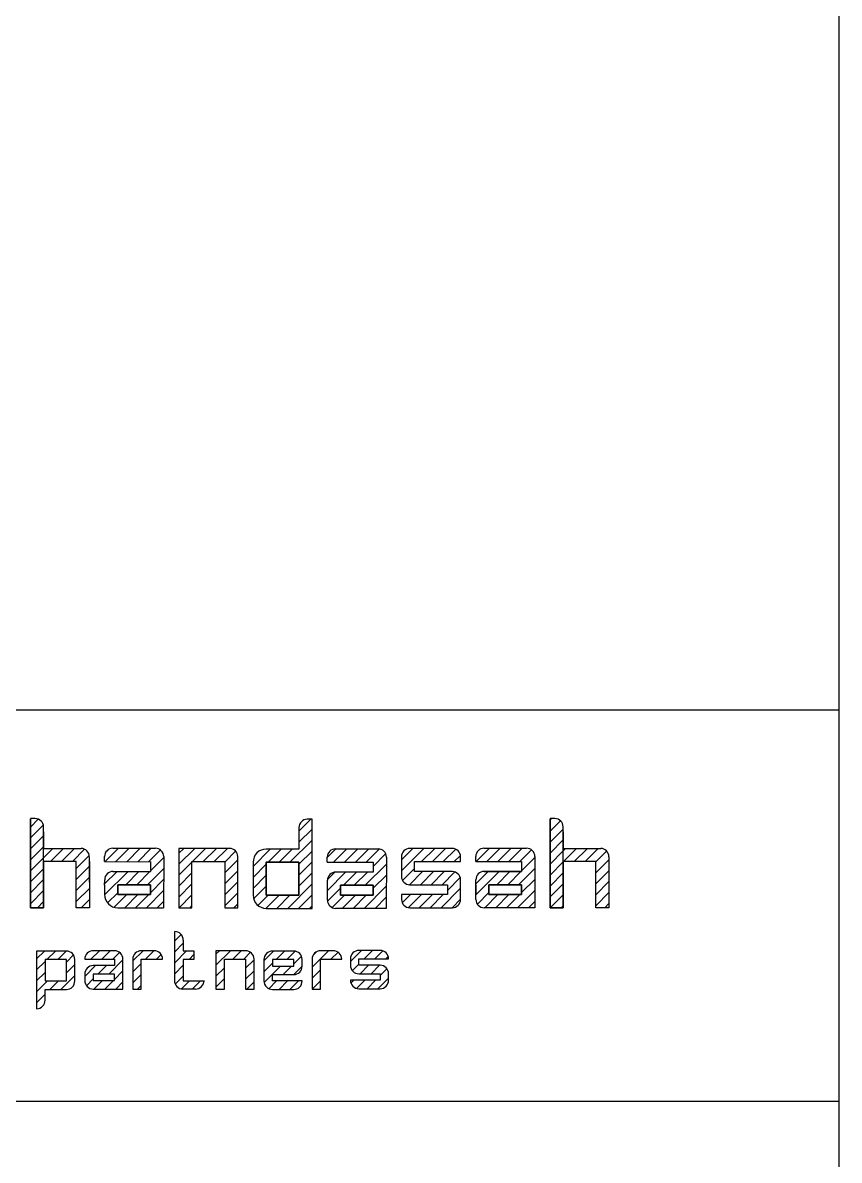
# Model space of a CAD drawing. Header units: millimetres. Extents: x 150000 to 150841, y 150000 to 150594.
# Drawn here: x 150787.96 to 150822.96, y 150101.55 to 150150.33 of the extents above; entities that cross this region are included whole.
import ezdxf

# ---------------------------------------------------------------- set-up
doc = ezdxf.new("R2010")
doc.units = ezdxf.units.MM
doc.linetypes.add('XKITLINE00', pattern=[0])

msp = doc.modelspace()

# ---------------------------------------------------------------- linework, layer by layer
at = {"color": 7, "linetype": 'XKITLINE00'}
for p, q in [((150822.944, 150574.605), (150822.945, 150019.674)), ((150822.962, 150019.642), (150822.962, 150574.58)), ((150703.906, 150120.872), (150822.962, 150120.872)), ((150788.492, 150116.202), (150788.283, 150116.202)), ((150788.283, 150112.379), (150788.283, 150116.197)), ((150788.283, 150116.197), (150788.283, 150112.379)), ((150788.283, 150116.197), (150788.283, 150112.379)), ((150788.283, 150115.84), (150788.619, 150116.178)), ((150799.798, 150115.658), (150800.307, 150116.17)), ((150800.358, 150116.17), (150800.151, 150116.17)), ((150800.358, 150112.352), (150800.358, 150116.17)), ((150800.358, 150112.352), (150800.358, 150116.17)), ((150810.561, 150116.131), (150810.631, 150116.202)), ((150810.77, 150116.202), (150810.561, 150116.202)), ((150810.561, 150112.379), (150810.561, 150116.197)), ((150810.561, 150116.197), (150810.561, 150112.379)), ((150810.561, 150116.197), (150810.561, 150112.379)), ((150788.283, 150115.37), (150788.836, 150115.926)), ((150788.845, 150112.379), (150788.845, 150115.847)), ((150799.798, 150115.816), (150799.796, 150114.893)), ((150799.797, 150115.187), (150800.358, 150115.751)), ((150810.561, 150115.661), (150811.007, 150116.109)), ((150810.561, 150115.19), (150811.122, 150115.755)), ((150811.122, 150112.379), (150811.122, 150115.847)), ((150788.283, 150114.9), (150788.845, 150115.464)), ((150788.845, 150115.632), (150788.845, 150114.92)), ((150799.411, 150114.328), (150800.358, 150115.281)), ((150799.796, 150115.605), (150799.796, 150114.893)), ((150810.561, 150114.72), (150811.122, 150115.285)), ((150811.122, 150115.632), (150811.122, 150114.92)), ((150788.283, 150114.429), (150788.845, 150114.994)), ((150788.845, 150114.92), (150790.249, 150114.92)), ((150788.845, 150114.524), (150789.239, 150114.92)), ((150788.845, 150114.92), (150790.456, 150114.92)), ((150789.145, 150114.355), (150789.707, 150114.92)), ((150789.613, 150114.355), (150790.174, 150114.92)), ((150790.081, 150114.355), (150790.608, 150114.885)), ((150791.484, 150114.355), (150792.055, 150114.93)), ((150791.818, 150114.93), (150793.645, 150114.93)), ((150791.951, 150114.354), (150792.523, 150114.93)), ((150792.417, 150114.353), (150792.991, 150114.93)), ((150792.884, 150114.352), (150793.459, 150114.93)), ((150793.351, 150114.351), (150793.857, 150114.859)), ((150794.648, 150114.714), (150794.858, 150114.925)), ((150794.648, 150114.244), (150795.326, 150114.925)), ((150794.648, 150114.925), (150794.648, 150112.379)), ((150796.822, 150114.925), (150794.648, 150114.925)), ((150795.227, 150114.355), (150795.794, 150114.925)), ((150795.695, 150114.355), (150796.262, 150114.925)), ((150796.163, 150114.355), (150796.73, 150114.925)), ((150796.614, 150114.339), (150797.083, 150114.81)), ((150797.831, 150114.151), (150798.569, 150114.893)), ((150799.796, 150114.893), (150798.392, 150114.893)), ((150798.475, 150114.328), (150799.037, 150114.893)), ((150798.943, 150114.328), (150799.504, 150114.893)), ((150799.796, 150114.246), (150800.358, 150114.81)), ((150801.013, 150114.528), (150801.385, 150114.903)), ((150801.282, 150114.328), (150801.853, 150114.903)), ((150801.366, 150114.903), (150803.193, 150114.903)), ((150801.75, 150114.328), (150802.321, 150114.903)), ((150802.218, 150114.328), (150802.789, 150114.903)), ((150802.686, 150114.328), (150803.252, 150114.898)), ((150802.979, 150114.153), (150803.515, 150114.692)), ((150804.191, 150114.43), (150804.682, 150114.924)), ((150804.191, 150113.96), (150805.15, 150114.924)), ((150804.191, 150114.924), (150804.191, 150114.924)), ((150806.371, 150114.924), (150804.544, 150114.924)), ((150805.052, 150114.355), (150805.618, 150114.924)), ((150805.52, 150114.355), (150806.085, 150114.924)), ((150805.987, 150114.355), (150806.52, 150114.891)), ((150807.391, 150114.355), (150807.962, 150114.93)), ((150807.731, 150114.93), (150809.558, 150114.93)), ((150807.859, 150114.355), (150808.43, 150114.93)), ((150808.327, 150114.355), (150808.898, 150114.93)), ((150808.795, 150114.355), (150809.366, 150114.93)), ((150809.262, 150114.355), (150809.766, 150114.862)), ((150810.561, 150114.25), (150811.122, 150114.814)), ((150811.122, 150114.92), (150812.527, 150114.92)), ((150811.122, 150114.814), (150811.228, 150114.92)), ((150811.122, 150114.92), (150812.734, 150114.92)), ((150811.134, 150114.355), (150811.695, 150114.92)), ((150811.602, 150114.355), (150812.163, 150114.92)), ((150812.07, 150114.355), (150812.631, 150114.92)), ((150812.527, 150114.345), (150812.989, 150114.81)), ((150788.283, 150113.959), (150788.845, 150114.524)), ((150790.249, 150114.355), (150788.845, 150114.355)), ((150788.845, 150114.355), (150788.845, 150112.379)), ((150790.249, 150114.355), (150788.845, 150114.355)), ((150788.845, 150114.355), (150788.845, 150112.379)), ((150790.249, 150114.054), (150790.805, 150114.614)), ((150790.249, 150112.379), (150790.249, 150114.355)), ((150790.249, 150112.379), (150790.249, 150114.355)), ((150790.809, 150114.565), (150790.81, 150112.379)), ((150790.81, 150114.355), (150790.81, 150112.379)), ((150791.465, 150114.355), (150791.465, 150114.575)), ((150791.465, 150114.355), (150793.431, 150114.35)), ((150793.43, 150113.96), (150793.998, 150114.531)), ((150793.431, 150114.355), (150793.43, 150113.932)), ((150793.998, 150114.574), (150793.993, 150112.379)), ((150794.648, 150113.773), (150795.21, 150114.338)), ((150795.21, 150112.379), (150795.21, 150114.355)), ((150795.21, 150114.355), (150796.614, 150114.355)), ((150796.614, 150113.868), (150797.175, 150114.433)), ((150796.614, 150114.355), (150796.614, 150112.379)), ((150797.175, 150112.379), (150797.175, 150114.571)), ((150797.831, 150114.328), (150797.831, 150112.917)), ((150797.831, 150113.681), (150798.392, 150114.245)), ((150798.392, 150114.328), (150798.392, 150112.917)), ((150799.796, 150114.328), (150798.392, 150114.328)), ((150798.392, 150114.328), (150799.796, 150114.328)), ((150798.392, 150112.917), (150798.392, 150114.328)), ((150799.796, 150113.775), (150800.358, 150114.34)), ((150799.796, 150112.917), (150799.796, 150114.328)), ((150799.796, 150114.328), (150799.796, 150112.917)), ((150801.013, 150114.328), (150801.013, 150114.548)), ((150801.013, 150114.328), (150802.979, 150114.328)), ((150802.638, 150113.34), (150803.545, 150114.252)), ((150802.979, 150114.328), (150802.978, 150113.905)), ((150802.979, 150114.328), (150802.979, 150113.905)), ((150803.546, 150114.547), (150803.54, 150112.352)), ((150804.191, 150114.569), (150804.191, 150113.721)), ((150804.757, 150113.928), (150804.757, 150114.355)), ((150804.757, 150114.355), (150806.723, 150114.355)), ((150804.757, 150113.928), (150804.757, 150114.355)), ((150804.757, 150114.355), (150806.723, 150114.355)), ((150806.455, 150114.355), (150806.72, 150114.622)), ((150806.723, 150114.355), (150806.724, 150114.568)), ((150807.378, 150114.355), (150807.378, 150114.575)), ((150807.378, 150114.355), (150809.344, 150114.355)), ((150809.344, 150114.355), (150809.343, 150113.932)), ((150809.344, 150113.967), (150809.911, 150114.537)), ((150809.344, 150114.355), (150809.344, 150113.932)), ((150809.911, 150114.574), (150809.906, 150112.379)), ((150810.561, 150113.779), (150811.122, 150114.344)), ((150812.527, 150114.355), (150811.122, 150114.355)), ((150811.122, 150114.355), (150811.122, 150112.379)), ((150812.527, 150114.355), (150811.122, 150114.355)), ((150811.122, 150114.355), (150811.122, 150112.379)), ((150812.527, 150113.874), (150813.087, 150114.437)), ((150812.527, 150112.379), (150812.527, 150114.355)), ((150812.527, 150112.379), (150812.527, 150114.355)), ((150813.087, 150114.565), (150813.088, 150112.379)), ((150813.088, 150114.355), (150813.088, 150112.379)), ((150788.283, 150113.489), (150788.845, 150114.053)), ((150790.249, 150113.584), (150790.809, 150114.147)), ((150791.466, 150113.397), (150792.002, 150113.936)), ((150791.466, 150112.926), (150792.469, 150113.934)), ((150791.823, 150113.936), (150793.431, 150113.932)), ((150792.373, 150113.367), (150792.936, 150113.933)), ((150792.841, 150113.367), (150793.402, 150113.932)), ((150793.308, 150113.367), (150793.997, 150114.059)), ((150794.648, 150113.303), (150795.21, 150113.868)), ((150796.614, 150113.398), (150797.175, 150113.962)), ((150797.831, 150113.21), (150798.392, 150113.775)), ((150799.796, 150113.305), (150800.358, 150113.87)), ((150801.017, 150113.121), (150801.797, 150113.905)), ((150801.019, 150113.594), (150801.331, 150113.907)), ((150801.575, 150113.905), (150801.371, 150113.909)), ((150802.979, 150113.905), (150801.575, 150113.905)), ((150801.703, 150113.34), (150802.264, 150113.905)), ((150802.171, 150113.34), (150802.732, 150113.905)), ((150802.979, 150113.212), (150803.544, 150113.78)), ((150804.24, 150113.54), (150804.757, 150114.059)), ((150804.536, 150113.366), (150805.094, 150113.928)), ((150804.757, 150113.928), (150804.757, 150113.928)), ((150806.374, 150113.928), (150804.757, 150113.928)), ((150805.004, 150113.366), (150805.562, 150113.928)), ((150805.471, 150113.366), (150806.03, 150113.928)), ((150805.939, 150113.366), (150806.481, 150113.911)), ((150807.382, 150113.406), (150807.909, 150113.936)), ((150807.382, 150112.935), (150808.376, 150113.934)), ((150809.344, 150113.932), (150807.736, 150113.936)), ((150807.736, 150113.936), (150809.344, 150113.932)), ((150808.28, 150113.367), (150808.842, 150113.933)), ((150808.747, 150113.367), (150809.309, 150113.932)), ((150809.215, 150113.367), (150809.91, 150114.065)), ((150810.561, 150113.309), (150811.122, 150113.874)), ((150812.527, 150113.404), (150813.087, 150113.967)), ((150788.283, 150113.018), (150788.845, 150113.583)), ((150790.249, 150113.113), (150790.809, 150113.677)), ((150790.249, 150112.643), (150790.81, 150113.207)), ((150791.465, 150113.342), (150791.469, 150113.581)), ((150791.465, 150113.367), (150791.465, 150112.944)), ((150792.027, 150113.367), (150792.027, 150112.944)), ((150793.431, 150113.367), (150792.027, 150113.367)), ((150792.027, 150113.367), (150793.431, 150113.367)), ((150792.027, 150112.944), (150792.027, 150113.367)), ((150793.431, 150113.02), (150793.996, 150113.588)), ((150793.431, 150112.944), (150793.431, 150113.367)), ((150793.431, 150113.367), (150793.431, 150112.944)), ((150794.648, 150112.833), (150795.21, 150113.397)), ((150796.614, 150112.928), (150797.175, 150113.492)), ((150797.852, 150112.762), (150798.392, 150113.304)), ((150799.316, 150112.352), (150800.358, 150113.399)), ((150801.017, 150112.707), (150801.017, 150113.554)), ((150801.021, 150112.655), (150801.575, 150113.212)), ((150801.575, 150113.34), (150801.575, 150112.917)), ((150802.979, 150113.34), (150801.575, 150113.34)), ((150801.575, 150113.34), (150802.979, 150113.34)), ((150801.575, 150112.917), (150801.575, 150113.34)), ((150802.591, 150112.352), (150803.543, 150113.309)), ((150802.979, 150112.917), (150802.979, 150113.34)), ((150802.979, 150113.34), (150802.979, 150112.917)), ((150804.544, 150113.366), (150806.161, 150113.366)), ((150805.894, 150112.38), (150806.727, 150113.218)), ((150806.161, 150113.119), (150806.713, 150113.674)), ((150806.161, 150113.366), (150806.161, 150113.366)), ((150806.161, 150113.366), (150806.161, 150112.944)), ((150806.161, 150113.366), (150806.161, 150112.944)), ((150806.727, 150112.734), (150806.727, 150113.573)), ((150807.378, 150113.367), (150807.378, 150112.944)), ((150807.382, 150112.734), (150807.382, 150113.581)), ((150807.94, 150113.367), (150807.94, 150112.944)), ((150809.344, 150113.367), (150807.94, 150113.367)), ((150807.94, 150113.367), (150809.344, 150113.367)), ((150807.94, 150112.944), (150807.94, 150113.367)), ((150809.344, 150113.026), (150809.909, 150113.594)), ((150809.344, 150112.944), (150809.344, 150113.367)), ((150809.344, 150113.367), (150809.344, 150112.944)), ((150810.561, 150112.839), (150811.122, 150113.403)), ((150812.527, 150112.934), (150813.087, 150113.497)), ((150788.283, 150112.548), (150788.845, 150113.113)), ((150790.454, 150112.379), (150790.81, 150112.737)), ((150791.594, 150112.584), (150792.027, 150113.02)), ((150791.878, 150112.4), (150792.419, 150112.944)), ((150792.027, 150112.944), (150793.431, 150112.944)), ((150793.431, 150112.944), (150792.027, 150112.944)), ((150792.325, 150112.378), (150792.887, 150112.944)), ((150792.791, 150112.377), (150793.355, 150112.944)), ((150793.258, 150112.376), (150793.995, 150113.116)), ((150794.665, 150112.379), (150795.21, 150112.927)), ((150796.614, 150112.457), (150797.175, 150113.022)), ((150798.038, 150112.478), (150798.474, 150112.917)), ((150798.381, 150112.352), (150798.942, 150112.917)), ((150798.392, 150112.917), (150799.796, 150112.917)), ((150799.796, 150112.917), (150798.392, 150112.917)), ((150798.849, 150112.352), (150799.41, 150112.917)), ((150799.784, 150112.352), (150800.358, 150112.929)), ((150801.221, 150112.385), (150801.749, 150112.917)), ((150801.575, 150112.917), (150802.979, 150112.917)), ((150802.979, 150112.917), (150801.575, 150112.917)), ((150801.656, 150112.352), (150802.217, 150112.917)), ((150802.123, 150112.352), (150802.685, 150112.917)), ((150803.059, 150112.352), (150803.542, 150112.837)), ((150806.161, 150112.944), (150804.196, 150112.944)), ((150806.161, 150112.944), (150804.196, 150112.944)), ((150804.196, 150112.944), (150804.196, 150112.734)), ((150804.228, 150112.586), (150804.583, 150112.944)), ((150804.494, 150112.384), (150805.051, 150112.944)), ((150804.958, 150112.38), (150805.519, 150112.944)), ((150805.426, 150112.38), (150805.987, 150112.944)), ((150806.361, 150112.38), (150806.727, 150112.747)), ((150807.446, 150112.53), (150807.94, 150113.026)), ((150807.765, 150112.379), (150808.326, 150112.944)), ((150807.94, 150112.944), (150809.344, 150112.944)), ((150809.344, 150112.944), (150807.94, 150112.944)), ((150808.232, 150112.379), (150808.794, 150112.944)), ((150808.7, 150112.379), (150809.262, 150112.944)), ((150809.168, 150112.379), (150809.907, 150113.122)), ((150810.572, 150112.379), (150811.122, 150112.933)), ((150812.527, 150112.463), (150813.088, 150113.027)), ((150788.845, 150112.379), (150788.283, 150112.379)), ((150788.283, 150112.379), (150788.845, 150112.379)), ((150788.583, 150112.379), (150788.845, 150112.642)), ((150790.81, 150112.379), (150790.249, 150112.379)), ((150790.81, 150112.379), (150790.249, 150112.379)), ((150792.027, 150112.379), (150793.993, 150112.374)), ((150793.725, 150112.375), (150793.993, 150112.645)), ((150794.648, 150112.379), (150795.21, 150112.379)), ((150795.133, 150112.379), (150795.21, 150112.457)), ((150796.614, 150112.379), (150797.175, 150112.379)), ((150797.004, 150112.379), (150797.175, 150112.551)), ((150798.392, 150112.352), (150800.358, 150112.352)), ((150800.252, 150112.352), (150800.358, 150112.459)), ((150803.54, 150112.352), (150801.37, 150112.352)), ((150803.527, 150112.352), (150803.541, 150112.366)), ((150804.549, 150112.38), (150806.374, 150112.38)), ((150804.757, 150112.379), (150806.161, 150112.379)), ((150809.906, 150112.379), (150807.735, 150112.379)), ((150809.636, 150112.379), (150809.906, 150112.651)), ((150811.122, 150112.379), (150810.561, 150112.379)), ((150810.561, 150112.379), (150811.122, 150112.379)), ((150811.039, 150112.379), (150811.122, 150112.463)), ((150813.088, 150112.379), (150812.527, 150112.379)), ((150813.088, 150112.379), (150812.527, 150112.379)), ((150812.911, 150112.379), (150813.088, 150112.557)), ((150794.469, 150109.25), (150794.469, 150111.358)), ((150794.469, 150110.957), (150794.743, 150111.233)), ((150794.469, 150110.487), (150794.832, 150110.853)), ((150794.832, 150110.992), (150794.832, 150110.531)), ((150788.55, 150110.181), (150788.886, 150110.519)), ((150789.824, 150110.519), (150788.55, 150110.519)), ((150788.55, 150110.519), (150788.55, 150108.045)), ((150788.99, 150110.153), (150789.354, 150110.519)), ((150789.458, 150110.153), (150789.822, 150110.519)), ((150789.824, 150110.05), (150790.127, 150110.355)), ((150790.879, 150110.17), (150791.243, 150110.536)), ((150791.886, 150110.536), (150790.976, 150110.536)), ((150791.347, 150110.17), (150791.71, 150110.536)), ((150791.814, 150110.17), (150792.105, 150110.462)), ((150792.675, 150110.094), (150793.114, 150110.536)), ((150793.584, 150110.536), (150793.038, 150110.536)), ((150793.218, 150110.17), (150793.582, 150110.536)), ((150793.686, 150110.17), (150793.887, 150110.373)), ((150794.469, 150110.017), (150794.98, 150110.531)), ((150794.832, 150110.531), (150795.287, 150110.531)), ((150795.084, 150110.165), (150795.287, 150110.369)), ((150795.287, 150110.531), (150795.287, 150110.165)), ((150796.235, 150110.381), (150796.389, 150110.536)), ((150796.235, 150109.911), (150796.857, 150110.536)), ((150797.508, 150110.536), (150796.235, 150110.536)), ((150796.235, 150110.536), (150796.235, 150108.89)), ((150796.961, 150110.17), (150797.325, 150110.536)), ((150797.429, 150110.17), (150797.723, 150110.466)), ((150798.297, 150110.102), (150798.711, 150110.519)), ((150799.571, 150110.519), (150798.661, 150110.519)), ((150798.815, 150110.153), (150799.179, 150110.519)), ((150799.283, 150110.153), (150799.64, 150110.512)), ((150799.571, 150109.972), (150799.902, 150110.305)), ((150800.359, 150109.824), (150801.067, 150110.536)), ((150800.397, 150110.332), (150800.562, 150110.498)), ((150801.269, 150110.536), (150800.723, 150110.536)), ((150801.171, 150110.17), (150801.473, 150110.473)), ((150802.005, 150110.068), (150802.485, 150110.55)), ((150803.279, 150110.55), (150802.369, 150110.55)), ((150802.589, 150110.184), (150802.953, 150110.55)), ((150803.057, 150110.184), (150803.4, 150110.529)), ((150803.524, 150110.184), (150803.628, 150110.288)), ((150788.55, 150109.71), (150788.914, 150110.076)), ((150789.824, 150110.153), (150788.914, 150110.153)), ((150788.914, 150110.153), (150788.914, 150109.238)), ((150789.824, 150109.238), (150789.824, 150110.153)), ((150789.824, 150109.58), (150790.188, 150109.946)), ((150790.188, 150109.238), (150790.188, 150110.153)), ((150790.612, 150110.17), (150791.886, 150110.17)), ((150790.612, 150109.432), (150791.074, 150109.896)), ((150791.886, 150109.896), (150790.976, 150109.896)), ((150791.177, 150109.53), (150791.541, 150109.896)), ((150791.645, 150109.53), (150792.25, 150110.138)), ((150791.886, 150110.17), (150791.886, 150109.896)), ((150792.25, 150108.89), (150792.25, 150110.17)), ((150792.675, 150110.17), (150792.675, 150108.89)), ((150792.675, 150109.624), (150793.038, 150109.99)), ((150793.038, 150108.89), (150793.038, 150110.17)), ((150793.038, 150110.17), (150793.948, 150110.17)), ((150794.469, 150109.546), (150794.832, 150109.912)), ((150795.287, 150110.165), (150794.832, 150110.165)), ((150794.832, 150110.165), (150794.832, 150109.25)), ((150796.235, 150109.44), (150796.598, 150109.806)), ((150796.598, 150108.89), (150796.598, 150110.17)), ((150796.598, 150110.17), (150797.508, 150110.17)), ((150797.508, 150110.17), (150797.508, 150108.89)), ((150797.508, 150109.78), (150797.872, 150110.146)), ((150797.872, 150108.89), (150797.872, 150110.17)), ((150798.297, 150110.153), (150798.297, 150109.238)), ((150798.297, 150109.632), (150798.661, 150109.998)), ((150798.303, 150109.168), (150799.01, 150109.878)), ((150799.571, 150110.153), (150798.661, 150110.153)), ((150798.661, 150110.153), (150798.661, 150109.878)), ((150798.661, 150109.878), (150799.571, 150109.878)), ((150799.114, 150109.512), (150799.477, 150109.878)), ((150799.571, 150109.878), (150799.571, 150110.153)), ((150799.582, 150109.513), (150799.934, 150109.867)), ((150799.935, 150109.878), (150799.935, 150110.153)), ((150800.359, 150110.17), (150800.359, 150108.89)), ((150800.723, 150108.89), (150800.723, 150110.17)), ((150800.723, 150110.17), (150801.633, 150110.17)), ((150802.005, 150110.184), (150802.005, 150109.91)), ((150802.086, 150109.679), (150802.369, 150109.963)), ((150802.369, 150109.91), (150802.369, 150110.184)), ((150802.369, 150110.184), (150803.643, 150110.184)), ((150803.279, 150109.91), (150802.369, 150109.91)), ((150802.42, 150109.544), (150802.784, 150109.91)), ((150802.888, 150109.544), (150803.252, 150109.91)), ((150788.55, 150109.24), (150788.914, 150109.606)), ((150789.587, 150108.872), (150790.188, 150109.476)), ((150790.612, 150109.53), (150790.612, 150109.256)), ((150790.686, 150109.035), (150790.976, 150109.328)), ((150790.976, 150109.53), (150790.976, 150109.256)), ((150791.886, 150109.53), (150790.976, 150109.53)), ((150791.886, 150109.302), (150792.25, 150109.667)), ((150791.886, 150109.256), (150791.886, 150109.53)), ((150792.675, 150109.154), (150793.038, 150109.52)), ((150794.49, 150109.098), (150794.832, 150109.442)), ((150796.235, 150108.97), (150796.598, 150109.336)), ((150797.508, 150109.31), (150797.872, 150109.676)), ((150798.661, 150109.238), (150798.661, 150109.512)), ((150798.661, 150109.512), (150799.571, 150109.512)), ((150800.359, 150109.354), (150800.723, 150109.72)), ((150802.369, 150109.544), (150803.279, 150109.544)), ((150803.186, 150108.904), (150803.643, 150109.362)), ((150803.279, 150109.467), (150803.571, 150109.761)), ((150803.279, 150109.544), (150803.279, 150109.27)), ((150803.643, 150109.27), (150803.643, 150109.544)), ((150788.55, 150108.77), (150789.016, 150109.238)), ((150788.914, 150109.238), (150789.824, 150109.238)), ((150788.914, 150108.411), (150788.914, 150108.872)), ((150788.914, 150108.872), (150789.824, 150108.872)), ((150789.12, 150108.872), (150789.484, 150109.238)), ((150790.976, 150109.256), (150791.886, 150109.256)), ((150790.976, 150108.89), (150792.25, 150108.89)), ((150791.008, 150108.89), (150791.372, 150109.256)), ((150791.476, 150108.89), (150791.84, 150109.256)), ((150791.944, 150108.89), (150792.25, 150109.197)), ((150792.675, 150108.89), (150793.038, 150108.89)), ((150792.88, 150108.89), (150793.038, 150109.049)), ((150794.757, 150108.895), (150795.11, 150109.25)), ((150795.364, 150108.89), (150794.819, 150108.89)), ((150794.832, 150109.25), (150795.742, 150109.25)), ((150795.219, 150108.89), (150795.578, 150109.25)), ((150796.235, 150108.89), (150796.598, 150108.89)), ((150797.508, 150108.89), (150797.872, 150108.89)), ((150797.558, 150108.89), (150797.872, 150109.205)), ((150798.51, 150108.905), (150798.841, 150109.238)), ((150799.935, 150109.238), (150798.661, 150109.238)), ((150798.661, 150108.872), (150799.571, 150108.872)), ((150798.944, 150108.872), (150799.308, 150109.238)), ((150799.412, 150108.872), (150799.776, 150109.238)), ((150800.359, 150108.89), (150800.723, 150108.89)), ((150800.365, 150108.89), (150800.723, 150109.249)), ((150803.279, 150109.27), (150802.005, 150109.27)), ((150802.026, 150109.148), (150802.147, 150109.27)), ((150802.266, 150108.919), (150802.615, 150109.27)), ((150802.369, 150108.904), (150803.279, 150108.904)), ((150802.719, 150108.904), (150803.082, 150109.27)), ((150788.55, 150108.299), (150788.914, 150108.665)), ((150822.962, 150104.067), (150703.906, 150104.067))]:
    msp.add_line(p, q, dxfattribs=at)
for centre, radius, start, end in [((150788.491, 150115.848), 0.354, 359.8483, 89.8483), ((150800.152, 150115.816), 0.354, 90.1517, 180.0357), ((150810.769, 150115.848), 0.354, 359.8483, 89.8483), ((150790.455, 150114.566), 0.354, 359.8871, 89.8483), ((150791.819, 150114.576), 0.354, 90.1517, 180.1517), ((150793.644, 150114.576), 0.354, 359.7071, 89.8483), ((150796.822, 150114.571), 0.354, 359.8483, 89.8483), ((150798.394, 150114.33), 0.563, 90.1517, 180.1517), ((150801.367, 150114.549), 0.354, 90.1517, 180.1517), ((150803.192, 150114.549), 0.354, 359.7071, 89.8483), ((150804.545, 150114.57), 0.354, 90.1517, 180.1517), ((150806.37, 150114.57), 0.354, 359.6289, 89.8483), ((150807.732, 150114.576), 0.354, 90.1517, 180.1517), ((150809.557, 150114.576), 0.354, 359.7071, 89.8483), ((150812.733, 150114.566), 0.354, 359.8871, 89.8483), ((150791.823, 150113.582), 0.354, 90.0079, 180.1517), ((150801.371, 150113.555), 0.354, 90.0079, 180.1517), ((150804.545, 150113.72), 0.354, 179.8483, 269.8483), ((150806.373, 150113.574), 0.354, 359.8483, 89.8483), ((150807.736, 150113.582), 0.354, 90.0079, 180.1517), ((150792.029, 150112.942), 0.563, 179.8483, 269.8483), ((150798.394, 150112.915), 0.563, 179.8483, 269.8483), ((150804.55, 150112.733), 0.354, 179.8483, 269.8483), ((150806.373, 150112.733), 0.354, 270.1517, 0.1517), ((150807.736, 150112.733), 0.354, 179.8483, 269.8483), ((150801.371, 150112.706), 0.354, 179.8483, 269.8483), ((150794.468, 150110.993), 0.365, 359.8483, 89.8483), ((150789.823, 150110.154), 0.365, 359.8483, 89.8483), ((150790.977, 150110.171), 0.365, 90.1517, 180.1517), ((150791.885, 150110.171), 0.365, 359.8483, 89.8483), ((150793.039, 150110.171), 0.365, 90.1517, 180.1517), ((150793.583, 150110.171), 0.365, 359.8483, 89.8483), ((150797.507, 150110.171), 0.365, 359.8483, 89.8483), ((150798.662, 150110.154), 0.365, 90.1517, 180.1517), ((150799.57, 150110.154), 0.365, 359.8483, 89.8483), ((150800.724, 150110.171), 0.365, 90.1517, 180.1517), ((150801.268, 150110.171), 0.365, 359.8483, 89.8483), ((150802.37, 150110.185), 0.365, 90.1517, 180.1517), ((150803.278, 150110.185), 0.365, 359.8483, 89.8483), ((150790.977, 150109.531), 0.365, 90.1517, 180.1517), ((150799.57, 150109.877), 0.365, 270.1517, 0.1517), ((150802.37, 150109.909), 0.365, 179.8483, 269.8483), ((150803.278, 150109.545), 0.365, 359.8483, 89.8483), ((150789.823, 150109.237), 0.365, 270.1517, 0.1517), ((150790.977, 150109.255), 0.365, 179.8483, 269.8483), ((150794.82, 150109.255), 0.365, 179.8483, 269.8483), ((150795.364, 150109.255), 0.365, 270.1517, 0.1517), ((150798.662, 150109.237), 0.365, 179.8483, 269.8483), ((150799.57, 150109.237), 0.365, 270.1517, 0.1517), ((150802.37, 150109.269), 0.365, 179.8483, 269.8483), ((150803.278, 150109.269), 0.365, 270.1517, 0.1517), ((150788.549, 150108.41), 0.365, 270.1517, 0.1517)]:
    msp.add_arc(centre, radius, start, end, dxfattribs=at)

doc.saveas('drawing.dxf')
